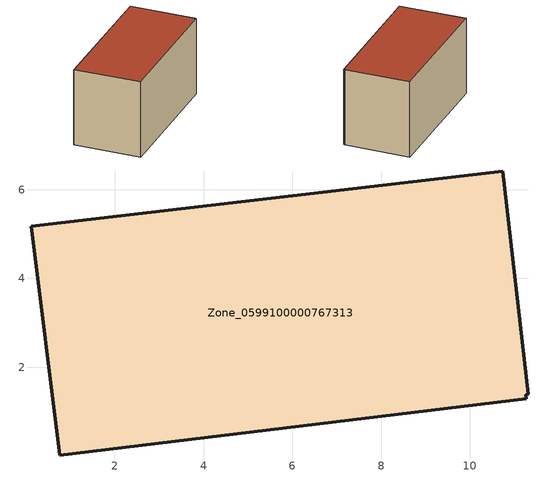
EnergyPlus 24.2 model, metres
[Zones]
Zone_0599100000767313
 floor ground (C_G): 0.11,5.18 10.75,6.42 11.32,1.39 11.27,1.38 11.28,1.29 0.75,0.02 z0
 wall outside (C_F): 0.11,5.18 0.75,0.02 11.28,1.29 11.27,1.38 11.32,1.39 10.75,6.42 0.11,5.18 z0:6.07
 roof outside (C_R): 10.75,6.42 0.11,5.18 0.75,0.02 11.28,1.29 11.27,1.38 11.32,1.39 z6.07
[BUILDING]
Pand.0599100000767313: North Axis=0; Terrain=City; Loads Convergence Tolerance Value=0.04; Temperature Convergence Tolerance Value=0.4; Solar Distribution=FullExterior; Maximum Number of Warmup Days=25; Minimum Number of Warmup Days=1
[Site:Location]
Rotterdam.The.Hague.AP_ZH_NLD Design_Conditions: Latitude=51.96; Longitude=4.45; Time Zone=1; Elevation=-4.5
[SITE:GROUNDTEMPERATURE:BUILDINGSURFACE]
18, 18, 18, 18, 18, 18, 18, 18, 18, 18, 18, 18
[MATERIAL] Thermal Absorptance=0.9; Solar Absorptance=0.7; Visible Absorptance=0.7
Name | Roughness | Thickness | Conductivity | Density | Specific Heat
G.TI.2006-2014 | MediumSmooth | 0.15 | 0.06 | 540 | 1210
F.TI.2006-2014 | Rough | 0.3 | 0.12 | 1920 | 840
R.TI.2006-2014 | MediumRough | 0.2 | 0.08 | 1500 | 1000
[CONSTRUCTION]
C_G: G.TI.2006-2014
C_F: F.TI.2006-2014
C_R: R.TI.2006-2014
[ZONE]
Zone_0599100000767313: Type=1; Multiplier=1; Ceiling Height=Autocalculate; Volume=Autocalculate; Floor Area=autocalculate; Part of Total Floor Area=Yes
[ZONEINFILTRATION:DESIGNFLOWRATE]
Infil_Zone_0599100000767313: Zone or ZoneList or Space or SpaceList=Zone_0599100000767313; Schedule=AlwaysOn; Design Flow Rate Calculation Method=Flow/Area; Flow Rate per Floor Area=0.0015; Constant Term Coefficient=1; Temperature Term Coefficient=0; Velocity Term Coefficient=0; Velocity Squared Term Coefficient=0
[HVACTEMPLATE:ZONE:IDEALLOADSAIRSYSTEM]
Zone_0599100000767313: Maximum Heating Supply Air Temperature=50; Minimum Cooling Supply Air Temperature=13; Maximum Heating Supply Air Humidity Ratio=0.0156; Minimum Cooling Supply Air Humidity Ratio=0.0077; Heating Limit=NoLimit; Cooling Limit=NoLimit; Dehumidification Control Type=ConstantSensibleHeatRatio; Cooling Sensible Heat Ratio=0.7; Dehumidification Setpoint=60; Humidification Control Type=None; Humidification Setpoint=30; Outdoor Air Method=None; Outdoor Air Flow Rate per Person=0.00944; Outdoor Air Flow Rate per Zone Floor Area=0; Outdoor Air Flow Rate per Zone=0; Demand Controlled Ventilation Type=None; Outdoor Air Economizer Type=NoEconomizer; Heat Recovery Type=None; Sensible Heat Recovery Effectiveness=0.7; Latent Heat Recovery Effectiveness=0.65
[ZONECONTROL:THERMOSTAT]
ThermostatControl_Zone_0599100000767313: Zone or ZoneList=Zone_0599100000767313; Control Type Schedule=DualSetpointControlType; Control 1=Thermostat_Zone_0599100000767313; Temperature Difference Between Cutout And Setpoint=0
[THERMOSTATSETPOINT:DUALSETPOINT]
Thermostat_Zone_0599100000767313: Heating Setpoint Temperature Schedule=HeatingSetpoint_Zone_0599100000767313; Cooling Setpoint Temperature Schedule=CoolingSetpoint_Zone_0599100000767313
[SCHEDULE:COMPACT]
HeatingSetpoint_Zone_0599100000767313: Through: 12/31, For: AllDays, Until: 24:00, 21
CoolingSetpoint_Zone_0599100000767313: Through: 12/31, For: AllDays, Until: 24:00, 24
DualSetpointControlType: Through: 12/31, For: AllDays, Until: 24:00, 4
AlwaysOn: Through: 12/31, For: AllDays, Until: 24:00, 1
